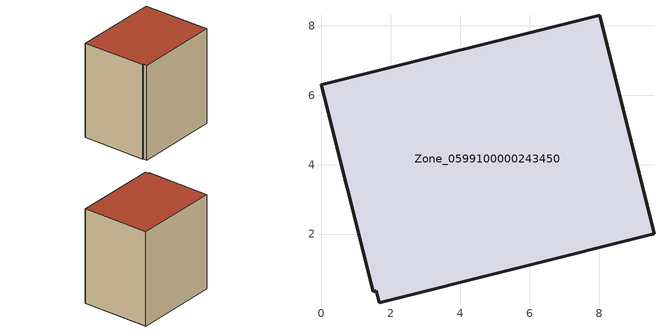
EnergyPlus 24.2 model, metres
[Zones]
Zone_0599100000243450
 floor ground (C_G): 1.58,0.37 1.48,0.34 0,6.3 8.01,8.3 9.58,2.01 1.66,0.02 z0
 wall outside (C_F): 9.58,2.01 8.01,8.3 0,6.3 1.48,0.34 1.58,0.37 1.66,0.02 9.58,2.01 z0:9.03
 roof outside (C_R): 1.66,0.02 9.58,2.01 8.01,8.3 0,6.3 1.48,0.34 1.58,0.37 z9.03
[BUILDING]
Pand.0599100000243450: North Axis=0; Terrain=City; Loads Convergence Tolerance Value=0.04; Temperature Convergence Tolerance Value=0.4; Solar Distribution=FullExterior; Maximum Number of Warmup Days=25; Minimum Number of Warmup Days=1
[Site:Location]
Rotterdam.The.Hague.AP_ZH_NLD Design_Conditions: Latitude=51.96; Longitude=4.45; Time Zone=1; Elevation=-4.5
[SITE:GROUNDTEMPERATURE:BUILDINGSURFACE]
18, 18, 18, 18, 18, 18, 18, 18, 18, 18, 18, 18
[MATERIAL] Thermal Absorptance=0.9; Solar Absorptance=0.7; Visible Absorptance=0.7
Name | Roughness | Thickness | Conductivity | Density | Specific Heat
G.TC.1965-1974 | MediumSmooth | 0.15 | 0.882353 | 540 | 1210
F.TC.1965-1974 | Rough | 0.3 | 0.697674 | 1920 | 840
R.TC.1965-1974 | MediumRough | 0.2 | 0.232558 | 1500 | 1000
[CONSTRUCTION]
C_G: G.TC.1965-1974
C_F: F.TC.1965-1974
C_R: R.TC.1965-1974
[ZONE]
Zone_0599100000243450: Type=1; Multiplier=1; Ceiling Height=Autocalculate; Volume=Autocalculate; Floor Area=autocalculate; Part of Total Floor Area=Yes
[ZONEINFILTRATION:DESIGNFLOWRATE]
Infil_Zone_0599100000243450: Zone or ZoneList or Space or SpaceList=Zone_0599100000243450; Schedule=AlwaysOn; Design Flow Rate Calculation Method=Flow/Area; Flow Rate per Floor Area=0.003; Constant Term Coefficient=1; Temperature Term Coefficient=0; Velocity Term Coefficient=0; Velocity Squared Term Coefficient=0
[HVACTEMPLATE:ZONE:IDEALLOADSAIRSYSTEM]
Zone_0599100000243450: Maximum Heating Supply Air Temperature=50; Minimum Cooling Supply Air Temperature=13; Maximum Heating Supply Air Humidity Ratio=0.0156; Minimum Cooling Supply Air Humidity Ratio=0.0077; Heating Limit=NoLimit; Cooling Limit=NoLimit; Dehumidification Control Type=ConstantSensibleHeatRatio; Cooling Sensible Heat Ratio=0.7; Dehumidification Setpoint=60; Humidification Control Type=None; Humidification Setpoint=30; Outdoor Air Method=None; Outdoor Air Flow Rate per Person=0.00944; Outdoor Air Flow Rate per Zone Floor Area=0; Outdoor Air Flow Rate per Zone=0; Demand Controlled Ventilation Type=None; Outdoor Air Economizer Type=NoEconomizer; Heat Recovery Type=None; Sensible Heat Recovery Effectiveness=0.7; Latent Heat Recovery Effectiveness=0.65
[ZONECONTROL:THERMOSTAT]
ThermostatControl_Zone_0599100000243450: Zone or ZoneList=Zone_0599100000243450; Control Type Schedule=DualSetpointControlType; Control 1=Thermostat_Zone_0599100000243450; Temperature Difference Between Cutout And Setpoint=0
[THERMOSTATSETPOINT:DUALSETPOINT]
Thermostat_Zone_0599100000243450: Heating Setpoint Temperature Schedule=HeatingSetpoint_Zone_0599100000243450; Cooling Setpoint Temperature Schedule=CoolingSetpoint_Zone_0599100000243450
[SCHEDULE:COMPACT]
HeatingSetpoint_Zone_0599100000243450: Through: 12/31, For: AllDays, Until: 24:00, 21
CoolingSetpoint_Zone_0599100000243450: Through: 12/31, For: AllDays, Until: 24:00, 24
DualSetpointControlType: Through: 12/31, For: AllDays, Until: 24:00, 4
AlwaysOn: Through: 12/31, For: AllDays, Until: 24:00, 1
